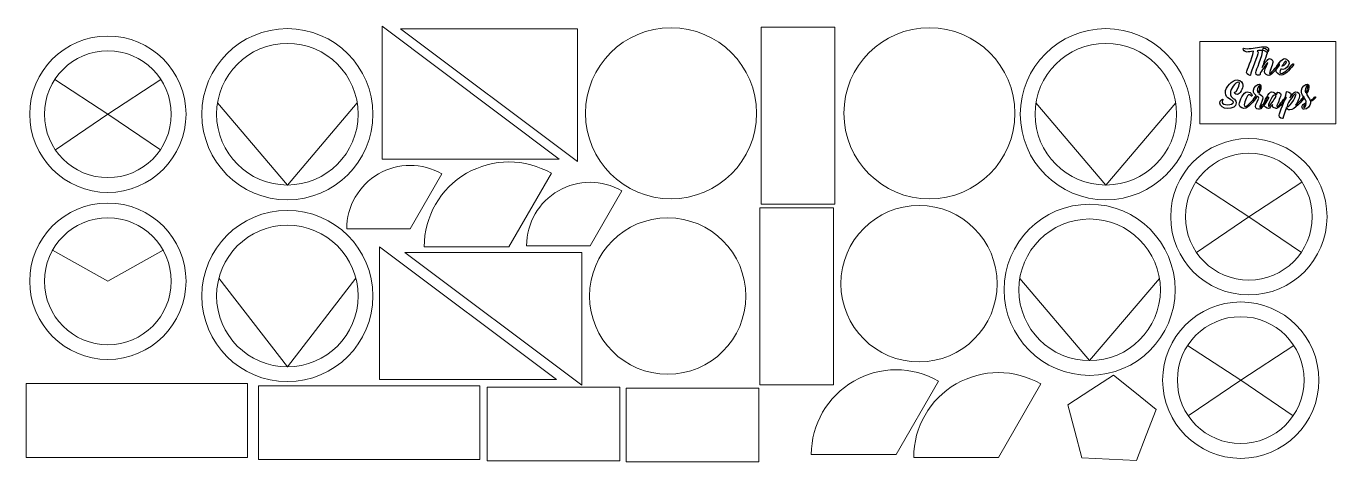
# Model space of a CAD drawing. Header units: inches. Extents: x -44.7 to 44.1, y -14.7 to 14.8.
import ezdxf

# ---------------------------------------------------------------- set-up
doc = ezdxf.new("R2010")
doc.units = ezdxf.units.IN
doc.header["$MEASUREMENT"] = 0
doc.layers.add('Layer 1', color=7, linetype='Continuous')

msp = doc.modelspace()

# ---------------------------------------------------------------- linework, layer by layer
at = {"layer": 'Layer 1', "color": 1, "lineweight": 9}
for points in [[(34.91, 8.188), (44.128, 8.188), (44.128, 13.76), (34.91, 13.76), (34.91, 8.188)], [(-44.701, -14.417), (-29.701, -14.417), (-29.701, -9.417), (-44.701, -9.417), (-44.701, -14.417)], [(-28.939, -14.567), (-13.939, -14.567), (-13.939, -9.567), (-28.939, -9.567), (-28.939, -14.567)], [(-4.015, -14.717), (4.985, -14.717), (4.985, -9.717), (-4.015, -9.717), (-4.015, -14.717)]]:
    msp.add_lwpolyline(points, close=True, dxfattribs=at)
for centre, major_axis in [((-26.986, 8.841), (0, 5.8)), ((-0.963, 8.905), (0, 5.8)), ((16.563, 8.903), (0, 5.8)), ((28.53, 8.841), (0, 5.8)), ((-39.161, 8.841), (0, 5.3)), ((-26.985, 8.841), (0, 4.8)), ((28.53, 8.841), (0, 4.8)), ((-39.161, 8.841), (0, 4.3)), ((38.231, 1.893), (0, 5.3)), ((38.231, 1.893), (0, 4.3)), ((-39.161, -2.479), (0, 5.3)), ((27.429, -3.06), (0, 5.8)), ((-39.161, -2.479), (0, 4.3)), ((-26.986, -3.479), (0, 5.8)), ((-1.189, -3.482), (0, 5.3)), ((15.859, -2.645), (0, 5.3)), ((-26.986, -3.479), (0, 4.8)), ((27.429, -3.06), (0, 4.8)), ((37.68, -9.183), (0, 5.3)), ((37.68, -9.183), (0, 4.3))]:
    msp.add_ellipse(centre, major_axis=major_axis, ratio=1, dxfattribs=at)
for points, knots in [([(-8.559, 5.805), (-8.559, 5.805), (-20.559, 14.805), (-20.559, 14.805), (-20.559, 14.805), (-20.559, 5.805), (-20.559, 5.805), (-20.559, 5.805), (-8.559, 5.805), (-8.559, 5.805)], [0, 0, 0, 0, 0.333333, 0.333333, 0.333333, 0.666667, 0.666667, 0.666667, 1, 1, 1, 1]), ([(-19.303, 14.626), (-19.303, 14.626), (-7.303, 5.626), (-7.303, 5.626), (-7.303, 5.626), (-7.303, 14.626), (-7.303, 14.626), (-7.303, 14.626), (-19.303, 14.626), (-19.303, 14.626)], [0, 0, 0, 0, 0.333333, 0.333333, 0.333333, 0.666667, 0.666667, 0.666667, 1, 1, 1, 1]), ([(5.146, 2.738), (5.146, 2.738), (5.146, 14.738), (5.146, 14.738), (5.146, 14.738), (10.146, 14.738), (10.146, 14.738), (10.146, 14.738), (10.146, 2.738), (10.146, 2.738), (10.146, 2.738), (5.146, 2.738), (5.146, 2.738)], [0, 0, 0, 0, 0.25, 0.25, 0.25, 0.5, 0.5, 0.5, 0.75, 0.75, 0.75, 1, 1, 1, 1]), ([(-18.659, 1.068), (-18.659, 1.068), (-22.959, 1.068), (-22.959, 1.068), (-22.959, 2.604), (-22.139, 4.023), (-20.809, 4.792), (-19.478, 5.56), (-17.839, 5.56), (-16.509, 4.792), (-16.509, 4.792), (-18.659, 1.068), (-18.659, 1.068)], [0, 0, 0, 0, 0.25, 0.25, 0.25, 0.5, 0.5, 0.5, 0.75, 0.75, 0.75, 1, 1, 1, 1]), ([(-11.955, -0.144), (-11.955, -0.144), (-17.705, -0.144), (-17.705, -0.144), (-17.705, 1.91), (-16.609, 3.808), (-14.83, 4.835), (-13.051, 5.862), (-10.859, 5.862), (-9.08, 4.835), (-9.08, 4.835), (-11.955, -0.144), (-11.955, -0.144)], [0, 0, 0, 0, 0.25, 0.25, 0.25, 0.5, 0.5, 0.5, 0.75, 0.75, 0.75, 1, 1, 1, 1]), ([(-6.456, -0.069), (-6.456, -0.069), (-10.756, -0.069), (-10.756, -0.069), (-10.756, 1.467), (-9.936, 2.887), (-8.606, 3.655), (-7.275, 4.423), (-5.636, 4.423), (-4.306, 3.655), (-4.306, 3.655), (-6.456, -0.069), (-6.456, -0.069)], [0, 0, 0, 0, 0.25, 0.25, 0.25, 0.5, 0.5, 0.5, 0.75, 0.75, 0.75, 1, 1, 1, 1]), ([(5.059, -9.498), (5.059, -9.498), (5.059, 2.502), (5.059, 2.502), (5.059, 2.502), (10.059, 2.502), (10.059, 2.502), (10.059, 2.502), (10.059, -9.498), (10.059, -9.498), (10.059, -9.498), (5.059, -9.498), (5.059, -9.498)], [0, 0, 0, 0, 0.25, 0.25, 0.25, 0.5, 0.5, 0.5, 0.75, 0.75, 0.75, 1, 1, 1, 1]), ([(-8.739, -9.149), (-8.739, -9.149), (-20.739, -0.149), (-20.739, -0.149), (-20.739, -0.149), (-20.739, -9.149), (-20.739, -9.149), (-20.739, -9.149), (-8.739, -9.149), (-8.739, -9.149)], [0, 0, 0, 0, 0.333333, 0.333333, 0.333333, 0.666667, 0.666667, 0.666667, 1, 1, 1, 1]), ([(-19.022, -0.522), (-19.022, -0.522), (-7.022, -9.522), (-7.022, -9.522), (-7.022, -9.522), (-7.022, -0.522), (-7.022, -0.522), (-7.022, -0.522), (-19.022, -0.522), (-19.022, -0.522)], [0, 0, 0, 0, 0.333333, 0.333333, 0.333333, 0.666667, 0.666667, 0.666667, 1, 1, 1, 1]), ([(-22.339, -2.27), (-22.339, -2.27), (-26.986, -8.279), (-26.986, -8.279), (-26.986, -8.279), (-31.632, -2.27), (-31.632, -2.27)], [0, 0, 0, 0, 0.5, 0.5, 0.5, 1, 1, 1, 1]), ([(14.302, -14.231), (14.302, -14.231), (8.552, -14.231), (8.552, -14.231), (8.552, -12.177), (9.648, -10.278), (11.427, -9.251), (13.206, -8.224), (15.398, -8.224), (17.177, -9.251), (17.177, -9.251), (14.302, -14.231), (14.302, -14.231)], [0, 0, 0, 0, 0.25, 0.25, 0.25, 0.5, 0.5, 0.5, 0.75, 0.75, 0.75, 1, 1, 1, 1]), ([(21.247, -14.422), (21.247, -14.422), (15.497, -14.422), (15.497, -14.422), (15.497, -12.368), (16.593, -10.47), (18.372, -9.443), (20.151, -8.416), (22.343, -8.416), (24.122, -9.443), (24.122, -9.443), (21.247, -14.422), (21.247, -14.422)], [0, 0, 0, 0, 0.25, 0.25, 0.25, 0.5, 0.5, 0.5, 0.75, 0.75, 0.75, 1, 1, 1, 1]), ([(30.611, -14.635), (30.611, -14.635), (28.759, -14.536), (28.759, -14.536), (28.759, -14.536), (26.906, -14.438), (26.906, -14.438), (26.906, -14.438), (26.427, -12.647), (26.427, -12.647), (26.427, -12.647), (25.948, -10.855), (25.948, -10.855), (25.948, -10.855), (27.504, -9.845), (27.504, -9.845), (27.504, -9.845), (29.06, -8.836), (29.06, -8.836), (29.06, -8.836), (30.501, -10.004), (30.501, -10.004), (30.501, -10.004), (31.942, -11.172), (31.942, -11.172), (31.942, -11.172), (31.276, -12.903), (31.276, -12.903), (31.276, -12.903), (30.611, -14.635), (30.611, -14.635)], [0, 0, 0, 0, 0.1, 0.1, 0.1, 0.2, 0.2, 0.2, 0.3, 0.3, 0.3, 0.4, 0.4, 0.4, 0.5, 0.5, 0.5, 0.6, 0.6, 0.6, 0.7, 0.7, 0.7, 0.8, 0.8, 0.8, 0.9, 0.9, 0.9, 1, 1, 1, 1]), ([(-13.436, -9.657), (-13.436, -9.657), (-4.436, -9.657), (-4.436, -9.657), (-4.436, -9.657), (-4.436, -14.657), (-4.436, -14.657), (-4.436, -14.657), (-13.436, -14.657), (-13.436, -14.657), (-13.436, -14.657), (-13.436, -9.657), (-13.436, -9.657)], [0, 0, 0, 0, 0.25, 0.25, 0.25, 0.5, 0.5, 0.5, 0.75, 0.75, 0.75, 1, 1, 1, 1])]:
    msp.add_open_spline(points, degree=3, knots=knots, dxfattribs=at)
at = {"layer": 'Layer 1', "color": 5}
for points, knots in [([(39.219, 13.418), (38.922, 13.418), (38.407, 13.278), (38.134, 13.278), (37.86, 13.278), (37.853, 13.375), (37.853, 13.263), (37.853, 13.22), (37.903, 13.056), (38.107, 13.056), (38.202, 13.056), (38.364, 13.08), (38.537, 13.105), (38.452, 12.572), (38.074, 11.825), (38.074, 11.679), (38.074, 11.539), (38.353, 11.424), (38.353, 11.496), (38.353, 11.733), (38.863, 12.923), (38.87, 13.013), (38.875, 13.04), (38.83, 13.105), (38.789, 13.139), (38.908, 13.152), (39.021, 13.164), (39.113, 13.164), (39.41, 13.164), (39.399, 13.04), (39.437, 13.04), (39.475, 13.04), (39.568, 13.125), (39.568, 13.222), (39.568, 13.321), (39.516, 13.418), (39.219, 13.418)], [0, 0, 0, 0, 0.083333, 0.083333, 0.083333, 0.166667, 0.166667, 0.166667, 0.25, 0.25, 0.25, 0.333333, 0.333333, 0.333333, 0.416667, 0.416667, 0.416667, 0.5, 0.5, 0.5, 0.583333, 0.583333, 0.583333, 0.666667, 0.666667, 0.666667, 0.75, 0.75, 0.75, 0.833333, 0.833333, 0.833333, 0.916667, 0.916667, 0.916667, 1, 1, 1, 1]), ([(40.238, 12.252), (40.092, 12.039), (39.748, 11.604), (39.651, 11.604), (39.572, 11.604), (39.849, 12.221), (39.858, 12.34), (39.869, 12.459), (39.808, 12.608), (39.637, 12.608), (39.518, 12.608), (39.273, 12.237), (39.131, 12.007), (39.286, 12.446), (39.509, 13.062), (39.514, 13.123), (39.523, 13.215), (39.208, 13.404), (39.199, 13.296), (39.149, 12.743), (38.717, 11.827), (38.701, 11.665), (38.683, 11.442), (38.947, 11.481), (38.978, 11.51), (39.005, 11.535), (38.983, 11.528), (38.987, 11.573), (38.987, 11.582), (38.998, 11.62), (39.016, 11.674), (39.183, 11.892), (39.471, 12.351), (39.511, 12.351), (39.563, 12.351), (39.302, 11.933), (39.286, 11.744), (39.268, 11.553), (39.496, 11.463), (39.577, 11.463), (39.781, 11.463), (40.193, 12.027), (40.283, 12.169), (40.297, 12.192), (40.288, 12.322), (40.238, 12.252)], [0, 0, 0, 0, 0.066667, 0.066667, 0.066667, 0.133333, 0.133333, 0.133333, 0.2, 0.2, 0.2, 0.266667, 0.266667, 0.266667, 0.333333, 0.333333, 0.333333, 0.4, 0.4, 0.4, 0.466667, 0.466667, 0.466667, 0.533333, 0.533333, 0.533333, 0.6, 0.6, 0.6, 0.666667, 0.666667, 0.666667, 0.733333, 0.733333, 0.733333, 0.8, 0.8, 0.8, 0.866667, 0.866667, 0.866667, 0.933333, 0.933333, 0.933333, 1, 1, 1, 1]), ([(41.221, 12.264), (41.055, 12.071), (40.679, 11.611), (40.4, 11.611), (40.315, 11.611), (40.33, 11.744), (40.391, 11.903), (40.429, 11.889), (40.477, 11.88), (40.535, 11.88), (40.738, 11.88), (40.954, 12.152), (40.965, 12.278), (40.974, 12.406), (40.828, 12.61), (40.657, 12.61), (40.456, 12.61), (40.11, 12.188), (40.074, 11.784), (40.065, 11.674), (40.267, 11.487), (40.418, 11.487), (40.729, 11.487), (41.17, 12.062), (41.269, 12.199), (41.28, 12.215), (41.264, 12.316), (41.221, 12.264)], [0, 0, 0, 0, 0.111111, 0.111111, 0.111111, 0.222222, 0.222222, 0.222222, 0.333333, 0.333333, 0.333333, 0.444444, 0.444444, 0.444444, 0.555556, 0.555556, 0.555556, 0.666667, 0.666667, 0.666667, 0.777778, 0.777778, 0.777778, 0.888889, 0.888889, 0.888889, 1, 1, 1, 1]), ([(40.749, 12.444), (40.839, 12.444), (40.706, 12.141), (40.472, 12.087), (40.567, 12.273), (40.686, 12.444), (40.749, 12.444)], [0, 0, 0, 0, 0.5, 0.5, 0.5, 1, 1, 1, 1]), ([(36.414, 9.665), (36.414, 9.784), (36.482, 9.802), (36.482, 9.836), (36.482, 9.91), (36.261, 9.809), (36.261, 9.579), (36.261, 9.415), (36.484, 9.226), (36.786, 9.226), (37.116, 9.226), (37.371, 9.343), (37.371, 9.618), (37.371, 9.926), (36.979, 9.885), (36.979, 10.272), (36.979, 10.563), (37.326, 11.013), (37.515, 11.013), (37.557, 11.013), (37.587, 10.988), (37.587, 10.941), (37.587, 10.684), (37.371, 10.329), (37.287, 10.329), (37.211, 10.329), (37.301, 10.18), (37.445, 10.18), (37.614, 10.18), (37.83, 10.601), (37.83, 10.801), (37.83, 10.936), (37.701, 11.168), (37.434, 11.168), (37.116, 11.168), (36.635, 10.704), (36.635, 10.288), (36.635, 9.867), (37.182, 9.849), (37.182, 9.642), (37.182, 9.456), (36.414, 9.395), (36.414, 9.665)], [0, 0, 0, 0, 0.071429, 0.071429, 0.071429, 0.142857, 0.142857, 0.142857, 0.214286, 0.214286, 0.214286, 0.285714, 0.285714, 0.285714, 0.357143, 0.357143, 0.357143, 0.428571, 0.428571, 0.428571, 0.5, 0.5, 0.5, 0.571429, 0.571429, 0.571429, 0.642857, 0.642857, 0.642857, 0.714286, 0.714286, 0.714286, 0.785714, 0.785714, 0.785714, 0.857143, 0.857143, 0.857143, 0.928571, 0.928571, 0.928571, 1, 1, 1, 1]), ([(39.513, 10), (39.366, 9.786), (39.092, 9.303), (38.995, 9.303), (38.975, 9.303), (38.973, 9.325), (38.984, 9.366), (38.984, 9.366), (38.984, 9.366), (38.984, 9.366), (39.042, 9.539), (39.175, 9.872), (39.182, 9.944), (39.195, 10.104), (39.024, 10.146), (38.907, 10.239), (38.979, 10.374), (39.042, 10.522), (39.054, 10.653), (39.067, 10.815), (39.015, 10.875), (38.95, 10.875), (38.829, 10.875), (38.563, 10.702), (38.543, 10.468), (38.525, 10.277), (38.633, 10.185), (38.736, 10.113), (38.7, 10.061), (38.673, 10.016), (38.651, 9.987), (38.631, 9.96), (38.678, 9.885), (38.698, 9.912), (38.723, 9.946), (38.766, 10.002), (38.808, 10.068), (38.867, 10.027), (38.903, 9.989), (38.898, 9.935), (38.892, 9.843), (38.685, 9.523), (38.671, 9.363), (38.658, 9.204), (38.892, 9.177), (38.937, 9.177), (38.943, 9.177), (38.948, 9.179), (38.95, 9.179), (39.159, 9.204), (39.47, 9.78), (39.558, 9.919), (39.571, 9.939), (39.562, 10.072), (39.513, 10)], [0, 0, 0, 0, 0.055556, 0.055556, 0.055556, 0.111111, 0.111111, 0.111111, 0.166667, 0.166667, 0.166667, 0.222222, 0.222222, 0.222222, 0.277778, 0.277778, 0.277778, 0.333333, 0.333333, 0.333333, 0.388889, 0.388889, 0.388889, 0.444444, 0.444444, 0.444444, 0.5, 0.5, 0.5, 0.555556, 0.555556, 0.555556, 0.611111, 0.611111, 0.611111, 0.666667, 0.666667, 0.666667, 0.722222, 0.722222, 0.722222, 0.777778, 0.777778, 0.777778, 0.833333, 0.833333, 0.833333, 0.888889, 0.888889, 0.888889, 0.944444, 0.944444, 0.944444, 1, 1, 1, 1]), ([(38.802, 10.477), (38.811, 10.59), (38.887, 10.779), (38.941, 10.779), (38.975, 10.779), (38.991, 10.752), (38.982, 10.657), (38.973, 10.549), (38.916, 10.416), (38.851, 10.297), (38.815, 10.342), (38.795, 10.398), (38.802, 10.477)], [0, 0, 0, 0, 0.25, 0.25, 0.25, 0.5, 0.5, 0.5, 0.75, 0.75, 0.75, 1, 1, 1, 1]), ([(42.694, 10.005), (42.631, 9.91), (42.514, 9.836), (42.388, 9.766), (42.334, 9.912), (42.217, 10.056), (42.136, 10.198), (42.217, 10.342), (42.294, 10.509), (42.305, 10.653), (42.321, 10.815), (42.267, 10.875), (42.201, 10.875), (42.08, 10.875), (41.814, 10.702), (41.794, 10.468), (41.778, 10.293), (41.855, 10.16), (41.938, 10.034), (41.927, 10.016), (41.913, 10), (41.904, 9.987), (41.884, 9.96), (41.934, 9.885), (41.954, 9.912), (41.963, 9.926), (41.976, 9.944), (41.99, 9.962), (42.057, 9.861), (42.114, 9.755), (42.123, 9.627), (41.967, 9.543), (41.839, 9.46), (41.83, 9.35), (41.823, 9.273), (41.902, 9.172), (41.972, 9.172), (42.186, 9.172), (42.404, 9.408), (42.42, 9.586), (42.422, 9.622), (42.42, 9.658), (42.411, 9.692), (42.555, 9.768), (42.69, 9.849), (42.746, 9.942), (42.759, 9.962), (42.741, 10.077), (42.694, 10.005)], [0, 0, 0, 0, 0.0625, 0.0625, 0.0625, 0.125, 0.125, 0.125, 0.1875, 0.1875, 0.1875, 0.25, 0.25, 0.25, 0.3125, 0.3125, 0.3125, 0.375, 0.375, 0.375, 0.4375, 0.4375, 0.4375, 0.5, 0.5, 0.5, 0.5625, 0.5625, 0.5625, 0.625, 0.625, 0.625, 0.6875, 0.6875, 0.6875, 0.75, 0.75, 0.75, 0.8125, 0.8125, 0.8125, 0.875, 0.875, 0.875, 0.9375, 0.9375, 0.9375, 1, 1, 1, 1]), ([(42.053, 10.477), (42.064, 10.59), (42.138, 10.779), (42.192, 10.779), (42.226, 10.779), (42.242, 10.752), (42.233, 10.657), (42.224, 10.545), (42.163, 10.405), (42.093, 10.281), (42.064, 10.347), (42.048, 10.412), (42.053, 10.477)], [0, 0, 0, 0, 0.25, 0.25, 0.25, 0.5, 0.5, 0.5, 0.75, 0.75, 0.75, 1, 1, 1, 1]), ([(38.442, 10.068), (38.473, 10.097), (38.442, 10.36), (38.118, 10.36), (37.881, 10.36), (37.591, 9.729), (37.573, 9.521), (37.564, 9.415), (37.677, 9.237), (37.895, 9.237), (38.21, 9.237), (38.622, 9.806), (38.721, 9.945), (38.732, 9.96), (38.712, 10.064), (38.669, 10.01), (38.502, 9.815), (38.147, 9.363), (37.989, 9.363), (37.947, 9.363), (37.904, 9.377), (37.913, 9.48), (37.931, 9.709), (38.131, 10.164), (38.21, 10.164), (38.365, 10.164), (38.41, 10.039), (38.442, 10.068)], [0, 0, 0, 0, 0.111111, 0.111111, 0.111111, 0.222222, 0.222222, 0.222222, 0.333333, 0.333333, 0.333333, 0.444444, 0.444444, 0.444444, 0.555556, 0.555556, 0.555556, 0.666667, 0.666667, 0.666667, 0.777778, 0.777778, 0.777778, 0.888889, 0.888889, 0.888889, 1, 1, 1, 1]), ([(40.701, 10.002), (40.554, 9.79), (40.246, 9.363), (40.149, 9.363), (40.129, 9.363), (40.127, 9.386), (40.138, 9.422), (40.21, 9.629), (40.399, 10.097), (40.404, 10.173), (40.413, 10.263), (40.17, 10.412), (40.161, 10.304), (40.158, 10.284), (40.14, 10.232), (40.111, 10.164), (40.044, 10.25), (39.924, 10.362), (39.765, 10.362), (39.589, 10.362), (39.261, 9.69), (39.245, 9.519), (39.231, 9.35), (39.447, 9.237), (39.569, 9.237), (39.623, 9.237), (39.735, 9.361), (39.841, 9.496), (39.832, 9.467), (39.828, 9.442), (39.825, 9.422), (39.812, 9.262), (40.046, 9.237), (40.091, 9.237), (40.098, 9.237), (40.102, 9.237), (40.104, 9.237), (40.311, 9.262), (40.658, 9.783), (40.746, 9.922), (40.759, 9.942), (40.75, 10.074), (40.701, 10.002)], [0, 0, 0, 0, 0.071429, 0.071429, 0.071429, 0.142857, 0.142857, 0.142857, 0.214286, 0.214286, 0.214286, 0.285714, 0.285714, 0.285714, 0.357143, 0.357143, 0.357143, 0.428571, 0.428571, 0.428571, 0.5, 0.5, 0.5, 0.571429, 0.571429, 0.571429, 0.642857, 0.642857, 0.642857, 0.714286, 0.714286, 0.714286, 0.785714, 0.785714, 0.785714, 0.857143, 0.857143, 0.857143, 0.928571, 0.928571, 0.928571, 1, 1, 1, 1]), ([(39.573, 9.375), (39.474, 9.375), (39.814, 10.135), (39.942, 10.135), (40.001, 10.135), (40.048, 10.117), (40.084, 10.099), (40.071, 10.063), (40.053, 10.025), (40.037, 9.984), (39.938, 9.825), (39.654, 9.375), (39.573, 9.375)], [0, 0, 0, 0, 0.25, 0.25, 0.25, 0.5, 0.5, 0.5, 0.75, 0.75, 0.75, 1, 1, 1, 1]), ([(41.922, 10.011), (41.832, 9.879), (41.607, 9.627), (41.398, 9.449), (41.542, 9.665), (41.65, 9.93), (41.661, 10.059), (41.677, 10.225), (41.607, 10.36), (41.394, 10.36), (41.304, 10.36), (41.139, 10.135), (41.018, 9.946), (41.058, 10.07), (41.088, 10.158), (41.09, 10.18), (41.097, 10.272), (40.784, 10.459), (40.773, 10.351), (40.725, 9.8), (40.296, 8.934), (40.282, 8.774), (40.264, 8.553), (40.521, 8.54), (40.554, 8.569), (40.581, 8.594), (40.559, 8.589), (40.561, 8.632), (40.566, 8.666), (40.671, 8.965), (40.788, 9.294), (40.802, 9.235), (40.872, 9.129), (41, 9.129), (41.344, 9.129), (41.85, 9.777), (41.965, 9.93), (41.981, 9.951), (41.972, 10.081), (41.922, 10.011)], [0, 0, 0, 0, 0.076923, 0.076923, 0.076923, 0.153846, 0.153846, 0.153846, 0.230769, 0.230769, 0.230769, 0.307692, 0.307692, 0.307692, 0.384615, 0.384615, 0.384615, 0.461538, 0.461538, 0.461538, 0.538462, 0.538462, 0.538462, 0.615385, 0.615385, 0.615385, 0.692308, 0.692308, 0.692308, 0.769231, 0.769231, 0.769231, 0.846154, 0.846154, 0.846154, 0.923077, 0.923077, 0.923077, 1, 1, 1, 1]), ([(40.802, 9.33), (40.827, 9.404), (40.854, 9.478), (40.878, 9.55), (40.991, 9.744), (41.279, 10.221), (41.423, 10.221), (41.513, 10.221), (41.09, 9.345), (40.802, 9.33)], [0, 0, 0, 0, 0.333333, 0.333333, 0.333333, 0.666667, 0.666667, 0.666667, 1, 1, 1, 1]), ([(41.972, 9.305), (41.956, 9.305), (41.945, 9.325), (41.947, 9.345), (41.952, 9.413), (42.021, 9.474), (42.118, 9.534), (42.107, 9.449), (42.055, 9.305), (41.972, 9.305)], [0, 0, 0, 0, 0.333333, 0.333333, 0.333333, 0.666667, 0.666667, 0.666667, 1, 1, 1, 1])]:
    msp.add_open_spline(points, degree=3, knots=knots, dxfattribs=at)
at = {"layer": 'Layer 1', "color": 1, "lineweight": 9}
for points in [[(-39.161, 8.841), (-39.161, 8.841), (-42.762, 11.192), (-42.762, 11.192)], [(-39.161, 8.841), (-39.161, 8.841), (-35.56, 11.192), (-35.56, 11.192)], [(-26.985, 4.041), (-26.985, 4.041), (-31.725, 9.604), (-31.725, 9.604)], [(-26.985, 4.041), (-26.985, 4.041), (-22.246, 9.604), (-22.246, 9.604)], [(28.53, 4.041), (28.53, 4.041), (23.79, 9.604), (23.79, 9.604)], [(28.53, 4.041), (28.53, 4.041), (33.27, 9.604), (33.27, 9.604)], [(-39.161, 8.841), (-39.161, 8.841), (-42.72, 6.427), (-42.72, 6.427)], [(-39.161, 8.841), (-39.161, 8.841), (-35.601, 6.427), (-35.601, 6.427)], [(38.231, 1.893), (38.231, 1.893), (34.63, 4.244), (34.63, 4.244)], [(38.231, 1.893), (38.231, 1.893), (41.832, 4.244), (41.832, 4.244)], [(38.231, 1.893), (38.231, 1.893), (34.671, -0.521), (34.671, -0.521)], [(38.231, 1.893), (38.231, 1.893), (41.79, -0.521), (41.79, -0.521)], [(-39.161, -2.479), (-39.161, -2.479), (-42.91, -0.372), (-42.91, -0.372)], [(-39.161, -2.479), (-39.161, -2.479), (-35.412, -0.372), (-35.412, -0.372)], [(27.429, -7.86), (27.429, -7.86), (22.69, -2.297), (22.69, -2.297)], [(27.429, -7.86), (27.429, -7.86), (32.169, -2.297), (32.169, -2.297)], [(37.68, -9.183), (37.68, -9.183), (34.079, -6.832), (34.079, -6.832)], [(37.68, -9.183), (37.68, -9.183), (41.281, -6.832), (41.281, -6.832)], [(37.68, -9.183), (37.68, -9.183), (34.121, -11.597), (34.121, -11.597)], [(37.68, -9.183), (37.68, -9.183), (41.239, -11.597), (41.239, -11.597)]]:
    msp.add_open_spline(points, degree=3, dxfattribs=at)

doc.saveas('drawing.dxf')
